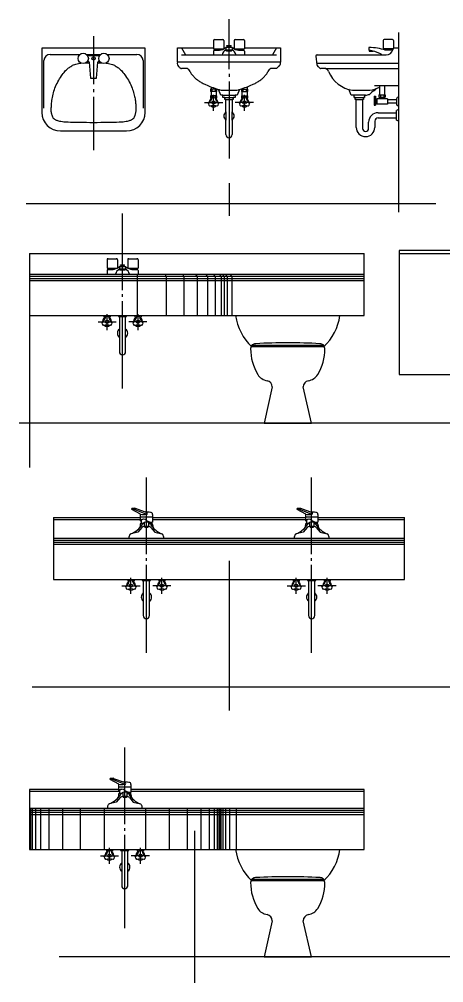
# Model space of a CAD drawing. Header units: inches. Extents: x -1249499 to 290957, y -589671 to 1013543.
# Drawn here: x -1136896 to -1134841, y 300360 to 305021 of the extents above; entities that cross this region are included whole.
import ezdxf

# ---------------------------------------------------------------- set-up
doc = ezdxf.new("R2010")
doc.units = ezdxf.units.IN
doc.header["$MEASUREMENT"] = 0
doc.layers.add('4', color=4, linetype='Continuous')
doc.layers.add('5', color=5, linetype='Continuous')

msp = doc.modelspace()

# ---------------------------------------------------------------- linework, layer by layer
at = {"layer": '4'}
for p, q in [((-1135950.2, 304922.9), (-1135910.2, 304922.9)), ((-1135850.2, 304922.9), (-1135810.2, 304922.9)), ((-1135088.5, 304922.9), (-1135128.5, 304922.9)), ((-1136286.1, 304880.4), (-1136786.1, 304880.4)), ((-1136786.1, 304880.4), (-1136786.1, 304570.4)), ((-1136286.1, 304570.4), (-1136286.1, 304880.4)), ((-1136130.2, 304882.8), (-1135955.2, 304882.8)), ((-1136130.2, 304812.8), (-1136130.2, 304882.8)), ((-1136110.2, 304882.8), (-1136090.2, 304847.8)), ((-1135955.2, 304917.9), (-1135955.2, 304877.8)), ((-1135955.2, 304877.8), (-1135905.2, 304877.8)), ((-1135945.2, 304877.8), (-1135945.2, 304871)), ((-1135915.2, 304877.8), (-1135915.2, 304873.5)), ((-1135905.2, 304917.9), (-1135905.2, 304877.8)), ((-1135905.2, 304882.8), (-1135896.7, 304882.8)), ((-1135895, 304883.7), (-1135895, 304873.7)), ((-1135866.9, 304884), (-1135893.5, 304884)), ((-1135890.2, 304890), (-1135890.2, 304893)), ((-1135890.2, 304893), (-1135870.2, 304893)), ((-1135890.2, 304890), (-1135870.2, 304890)), ((-1135885.2, 304884), (-1135885.2, 304890)), ((-1135875.2, 304884), (-1135875.2, 304890)), ((-1135870.2, 304890), (-1135870.2, 304893)), ((-1135865.3, 304883.7), (-1135865.3, 304873.7)), ((-1135863.6, 304882.8), (-1135855.2, 304882.8)), ((-1135855.2, 304917.9), (-1135855.2, 304877.8)), ((-1135855.2, 304877.8), (-1135805.2, 304877.8)), ((-1135845.2, 304877.8), (-1135845.2, 304873.5)), ((-1135815.2, 304877.8), (-1135815.2, 304871)), ((-1135805.2, 304917.9), (-1135805.2, 304877.8)), ((-1135805.2, 304882.8), (-1135630.2, 304882.8)), ((-1135650.2, 304882.8), (-1135670.2, 304847.8)), ((-1135630.2, 304882.8), (-1135630.2, 304812.8)), ((-1135203.2, 304882), (-1135203.2, 304873.7)), ((-1135133.5, 304917.9), (-1135133.5, 304877.8)), ((-1135085.6, 304877.8), (-1135133.5, 304877.8)), ((-1135123.5, 304877.8), (-1135123.5, 304871)), ((-1135093.5, 304877.8), (-1135093.5, 304871)), ((-1135084.2, 304882.8), (-1135086.9, 304873.2)), ((-1135084.2, 304882.8), (-1135059.2, 304882.8)), ((-1135083.5, 304917.9), (-1135083.5, 304882.8)), ((-1136746.1, 304850.4), (-1136602, 304850.4)), ((-1136570.2, 304850.4), (-1136502, 304850.4)), ((-1136565.4, 304845.2), (-1136506.8, 304845.2)), ((-1136470.2, 304850.4), (-1136326.1, 304850.4)), ((-1136110.2, 304847.8), (-1135650.2, 304847.8)), ((-1135955.2, 304866), (-1135955.2, 304847.8)), ((-1135950.2, 304871), (-1135926, 304871)), ((-1135867.3, 304871.7), (-1135893, 304871.7)), ((-1135892.5, 304866.7), (-1135892.5, 304871.7)), ((-1135867.9, 304866.7), (-1135892.5, 304866.7)), ((-1135867.9, 304866.7), (-1135867.9, 304871.7)), ((-1135834.3, 304871), (-1135810.2, 304871)), ((-1135805.2, 304866), (-1135805.2, 304847.8)), ((-1135459.2, 304842.8), (-1135454.4, 304801)), ((-1135454.2, 304847.8), (-1135119, 304847.8)), ((-1135201.5, 304871.7), (-1135201.5, 304866.7)), ((-1135201.5, 304866.7), (-1135181.9, 304866.7)), ((-1135093.5, 304871), (-1135123.5, 304871)), ((-1136776.1, 304590.4), (-1136776.1, 304820.4)), ((-1136663.7, 304779.6), (-1136660.2, 304782.6)), ((-1136660.2, 304782.6), (-1136656.7, 304785.3)), ((-1136656.7, 304785.3), (-1136653.1, 304787.9)), ((-1136653.1, 304787.9), (-1136649.4, 304790.4)), ((-1136649.4, 304790.4), (-1136645.6, 304792.9)), ((-1136645.6, 304792.9), (-1136641.5, 304795.4)), ((-1136641.5, 304795.4), (-1136637.1, 304797.8)), ((-1136637.1, 304797.8), (-1136632.4, 304800)), ((-1136632.4, 304800), (-1136627.3, 304802.1)), ((-1136627.3, 304802.1), (-1136621.6, 304804)), ((-1136621.6, 304804), (-1136615.4, 304805.7)), ((-1136615.4, 304805.7), (-1136608.6, 304807.1)), ((-1136608.6, 304807.1), (-1136601.1, 304808.2)), ((-1136601.1, 304808.2), (-1136596.9, 304808.6)), ((-1136572.6, 304810.1), (-1136565.7, 304810.3)), ((-1136565.7, 304810.3), (-1136557.1, 304810.4)), ((-1136565.4, 304817.2), (-1136562.3, 304817.2)), ((-1136557.3, 304812.6), (-1136550.1, 304736.2)), ((-1136522.1, 304736.2), (-1136514.9, 304812.6)), ((-1136515.1, 304810.4), (-1136506.5, 304810.3)), ((-1136509.9, 304817.2), (-1136506.8, 304817.2)), ((-1136506.5, 304810.3), (-1136499.5, 304810.1)), ((-1136475.2, 304808.6), (-1136471.1, 304808.2)), ((-1136471.1, 304808.2), (-1136463.6, 304807.1)), ((-1136463.6, 304807.1), (-1136456.7, 304805.7)), ((-1136456.7, 304805.7), (-1136450.5, 304804)), ((-1136450.5, 304804), (-1136444.9, 304802.1)), ((-1136444.9, 304802.1), (-1136439.7, 304800)), ((-1136439.7, 304800), (-1136435, 304797.8)), ((-1136435, 304797.8), (-1136430.6, 304795.4)), ((-1136430.6, 304795.4), (-1136426.6, 304792.9)), ((-1136426.6, 304792.9), (-1136422.7, 304790.4)), ((-1136422.7, 304790.4), (-1136419.1, 304787.9)), ((-1136419.1, 304787.9), (-1136415.5, 304785.3)), ((-1136415.5, 304785.3), (-1136412, 304782.6)), ((-1136412, 304782.6), (-1136408.5, 304779.6)), ((-1136296.1, 304820.4), (-1136296.1, 304590.4)), ((-1135630.2, 304812.8), (-1136130.2, 304812.8)), ((-1136095.2, 304782.8), (-1136110.2, 304782.8)), ((-1136085.2, 304782.8), (-1136095.2, 304782.8)), ((-1135665.2, 304782.8), (-1135675.2, 304782.8)), ((-1135650.2, 304782.8), (-1135665.2, 304782.8)), ((-1135640.2, 304792.8), (-1135650.2, 304782.8)), ((-1135635.2, 304797.8), (-1135640.2, 304792.8)), ((-1135455.2, 304808.1), (-1135059.2, 304808.1)), ((-1135424.8, 304782.8), (-1135435, 304782.8)), ((-1135414.8, 304782.8), (-1135424.8, 304782.8)), ((-1135412.8, 304782.6), (-1135059.2, 304782.6)), ((-1136700.4, 304732.6), (-1136696, 304739.6)), ((-1136696, 304739.6), (-1136691.5, 304746.3)), ((-1136691.5, 304746.3), (-1136687.1, 304752.6)), ((-1136687.1, 304752.6), (-1136682.7, 304758.5)), ((-1136682.7, 304758.5), (-1136678.6, 304763.8)), ((-1136678.6, 304763.8), (-1136674.6, 304768.5)), ((-1136674.6, 304768.5), (-1136670.9, 304772.6)), ((-1136670.9, 304772.6), (-1136667.2, 304776.3)), ((-1136667.2, 304776.3), (-1136663.7, 304779.6)), ((-1136550.1, 304736.2), (-1136522.1, 304736.2)), ((-1136408.5, 304779.6), (-1136404.9, 304776.3)), ((-1136404.9, 304776.3), (-1136401.3, 304772.6)), ((-1136401.3, 304772.6), (-1136397.5, 304768.5)), ((-1136397.5, 304768.5), (-1136393.6, 304763.8)), ((-1136393.6, 304763.8), (-1136389.4, 304758.5)), ((-1136389.4, 304758.5), (-1136385.1, 304752.6)), ((-1136385.1, 304752.6), (-1136380.6, 304746.3)), ((-1136380.6, 304746.3), (-1136376.2, 304739.6)), ((-1136376.2, 304739.6), (-1136371.8, 304732.6)), ((-1136725.3, 304680.4), (-1136722.6, 304687.9)), ((-1136722.6, 304687.9), (-1136719.6, 304695.4)), ((-1136719.6, 304695.4), (-1136716.3, 304702.9)), ((-1136716.3, 304702.9), (-1136712.7, 304710.4)), ((-1136712.7, 304710.4), (-1136708.8, 304717.9)), ((-1136708.8, 304717.9), (-1136704.7, 304725.3)), ((-1136704.7, 304725.3), (-1136700.4, 304732.6)), ((-1136371.8, 304732.6), (-1136367.4, 304725.3)), ((-1136367.4, 304725.3), (-1136363.3, 304717.9)), ((-1136363.3, 304717.9), (-1136359.4, 304710.4)), ((-1136359.4, 304710.4), (-1136355.8, 304702.9)), ((-1136355.8, 304702.9), (-1136352.5, 304695.5)), ((-1136352.5, 304695.5), (-1136349.5, 304688.1)), ((-1136349.5, 304688.1), (-1136346.8, 304680.9)), ((-1135967.3, 304693.6), (-1135967.3, 304682.5)), ((-1135793, 304693.6), (-1135793, 304682.5)), ((-1135175.7, 304699.9), (-1135059.2, 304699.9)), ((-1135151.4, 304699.9), (-1135151.4, 304654.3)), ((-1135127, 304699.9), (-1135127, 304654.3)), ((-1136736.3, 304635.5), (-1136735, 304643)), ((-1136735, 304643), (-1136733.6, 304650.4)), ((-1136733.6, 304650.4), (-1136731.9, 304657.9)), ((-1136731.9, 304657.9), (-1136730, 304665.4)), ((-1136730, 304665.4), (-1136727.8, 304672.9)), ((-1136727.8, 304672.9), (-1136725.3, 304680.4)), ((-1136346.8, 304680.9), (-1136344.4, 304673.8)), ((-1136344.4, 304673.8), (-1136342.2, 304666.8)), ((-1136342.2, 304666.8), (-1136340.3, 304660.2)), ((-1136340.3, 304660.2), (-1136338.6, 304653.8)), ((-1136338.6, 304653.8), (-1136337.1, 304647.7)), ((-1136337.1, 304647.7), (-1136335.9, 304641.8)), ((-1136335.9, 304641.8), (-1136334.9, 304636.3)), ((-1135940.2, 304682.5), (-1135970.2, 304682.5)), ((-1135970.2, 304682.5), (-1135970.2, 304671.1)), ((-1135940.2, 304671.1), (-1135970.2, 304671.1)), ((-1135940.2, 304650.6), (-1135970.2, 304650.6)), ((-1135970.2, 304650.6), (-1135970.2, 304639.3)), ((-1135967.3, 304671.1), (-1135967.3, 304650.6)), ((-1135963.2, 304682.5), (-1135963.2, 304671.1)), ((-1135963.2, 304650.6), (-1135963.2, 304639.3)), ((-1135947.1, 304682.5), (-1135947.1, 304671.1)), ((-1135947.1, 304650.6), (-1135947.1, 304639.3)), ((-1135943, 304685), (-1135943, 304682.5)), ((-1135943, 304671.1), (-1135943, 304650.6)), ((-1135940.2, 304682.5), (-1135940.2, 304671.1)), ((-1135940.2, 304650.6), (-1135940.2, 304639.3)), ((-1135920.2, 304652.8), (-1135931.7, 304681.6)), ((-1135910.2, 304652.8), (-1135920.2, 304652.8)), ((-1135910.2, 304652.8), (-1135850.2, 304652.8)), ((-1135910.2, 304642.8), (-1135910.2, 304652.8)), ((-1135900.2, 304642.8), (-1135910.2, 304642.8)), ((-1135900.2, 304632.8), (-1135900.2, 304642.8)), ((-1135900.2, 304642.8), (-1135860.2, 304642.8)), ((-1135850.2, 304642.8), (-1135860.2, 304642.8)), ((-1135860.2, 304642.8), (-1135860.2, 304632.8)), ((-1135840.2, 304652.8), (-1135850.2, 304652.8)), ((-1135850.2, 304652.8), (-1135850.2, 304642.8)), ((-1135828.6, 304681.6), (-1135840.2, 304652.8)), ((-1135820.2, 304682.5), (-1135820.2, 304671.1)), ((-1135820.2, 304682.5), (-1135790.2, 304682.5)), ((-1135820.2, 304671.1), (-1135790.2, 304671.1)), ((-1135820.2, 304650.6), (-1135790.2, 304650.6)), ((-1135820.2, 304650.6), (-1135820.2, 304639.3)), ((-1135817.3, 304685), (-1135817.3, 304682.5)), ((-1135817.3, 304671.1), (-1135817.3, 304650.6)), ((-1135813.2, 304682.5), (-1135813.2, 304671.1)), ((-1135813.2, 304650.6), (-1135813.2, 304639.3)), ((-1135797.1, 304682.5), (-1135797.1, 304671.1)), ((-1135797.1, 304650.6), (-1135797.1, 304639.3)), ((-1135793, 304671.1), (-1135793, 304650.6)), ((-1135790.2, 304682.5), (-1135790.2, 304671.1)), ((-1135790.2, 304650.6), (-1135790.2, 304639.3)), ((-1135289.2, 304652.8), (-1135300.7, 304681.7)), ((-1135219.2, 304652.8), (-1135289.2, 304652.8)), ((-1135281.9, 304677.8), (-1135199.2, 304677.8)), ((-1135274.2, 304642.8), (-1135274.2, 304652.8)), ((-1135269.2, 304642.8), (-1135274.2, 304642.8)), ((-1135269.2, 304642.8), (-1135229.2, 304642.8)), ((-1135269.2, 304632.8), (-1135269.2, 304642.8)), ((-1135229.2, 304642.8), (-1135229.2, 304632.8)), ((-1135224.2, 304642.8), (-1135229.2, 304642.8)), ((-1135224.2, 304652.8), (-1135224.2, 304642.8)), ((-1135177.6, 304676.3), (-1135189.2, 304667.8)), ((-1135177.2, 304648.7), (-1135171.4, 304648.7)), ((-1135177.2, 304648.7), (-1135177.2, 304604.7)), ((-1135171.4, 304648.7), (-1135171.4, 304604.7)), ((-1135154.2, 304654.3), (-1135124.2, 304654.3)), ((-1135154.2, 304654.3), (-1135154.2, 304644.3)), ((-1135154.2, 304644.3), (-1135124.2, 304644.3)), ((-1135151.4, 304644.3), (-1135151.4, 304635.3)), ((-1135147.3, 304654.3), (-1135147.3, 304644.3)), ((-1135131.1, 304654.3), (-1135131.1, 304644.3)), ((-1135127, 304644.3), (-1135127, 304635.3)), ((-1135124.2, 304654.3), (-1135124.2, 304644.3)), ((-1136740.5, 304592.4), (-1136740.2, 304597.1)), ((-1136740.2, 304597.1), (-1136739.9, 304602.4)), ((-1136739.9, 304602.4), (-1136739.4, 304608.3)), ((-1136739.4, 304608.3), (-1136738.9, 304614.6)), ((-1136738.9, 304614.6), (-1136738.2, 304621.3)), ((-1136738.2, 304621.3), (-1136737.3, 304628.3)), ((-1136737.3, 304628.3), (-1136736.3, 304635.5)), ((-1136334.9, 304636.3), (-1136334, 304630.9)), ((-1136334, 304630.9), (-1136333.3, 304625.6)), ((-1136333.3, 304625.6), (-1136332.7, 304620.5)), ((-1136332.7, 304620.5), (-1136332.3, 304615.4)), ((-1136332.3, 304615.4), (-1136331.9, 304610.4)), ((-1136331.9, 304610.4), (-1136331.6, 304605.5)), ((-1136331.6, 304605.5), (-1136331.4, 304600.5)), ((-1136331.4, 304600.5), (-1136331.3, 304595.7)), ((-1136331.3, 304595.7), (-1136331.3, 304591)), ((-1135962.8, 304639.3), (-1135970.2, 304639.3)), ((-1135967.3, 304639.3), (-1135967.3, 304628.7)), ((-1135940.2, 304639.3), (-1135947.6, 304639.3)), ((-1135943, 304639.3), (-1135943, 304628.7)), ((-1135895.2, 304632.8), (-1135900.2, 304632.8)), ((-1135895.2, 304572.8), (-1135895.2, 304632.8)), ((-1135895.2, 304632.8), (-1135865.2, 304632.8)), ((-1135860.2, 304632.8), (-1135865.2, 304632.8)), ((-1135865.2, 304632.8), (-1135865.2, 304572.8)), ((-1135820.2, 304639.3), (-1135812.8, 304639.3)), ((-1135817.3, 304639.3), (-1135817.3, 304628.7)), ((-1135797.6, 304639.3), (-1135790.2, 304639.3)), ((-1135793, 304639.3), (-1135793, 304628.7)), ((-1135264.2, 304632.8), (-1135269.2, 304632.8)), ((-1135264.2, 304497.8), (-1135264.2, 304632.8)), ((-1135264.2, 304632.8), (-1135234.2, 304632.8)), ((-1135234.2, 304632.8), (-1135234.2, 304492.8)), ((-1135229.2, 304632.8), (-1135234.2, 304632.8)), ((-1135177.2, 304625.3), (-1135178.2, 304625.3)), ((-1135178.2, 304625.3), (-1135178.2, 304620.3)), ((-1135177.2, 304620.3), (-1135178.2, 304620.3)), ((-1135177.2, 304604.7), (-1135171.4, 304604.7)), ((-1135165.3, 304627.8), (-1135171.4, 304627.8)), ((-1135165.3, 304617.8), (-1135171.4, 304617.8)), ((-1135113, 304635.3), (-1135165.3, 304635.3)), ((-1135165.3, 304635.3), (-1135165.3, 304610.3)), ((-1135113, 304610.3), (-1135165.3, 304610.3)), ((-1135113, 304635.3), (-1135113, 304610.3)), ((-1135069.2, 304630.3), (-1135113, 304630.3)), ((-1135069.2, 304615.3), (-1135113, 304615.3)), ((-1135069.2, 304636.5), (-1135069.2, 304609.1)), ((-1136740.9, 304581.4), (-1136740.8, 304584.6)), ((-1136740.8, 304578.5), (-1136740.9, 304581.4)), ((-1136740.8, 304584.6), (-1136740.7, 304588.3)), ((-1136740.7, 304575.9), (-1136740.8, 304578.5)), ((-1136740.7, 304588.3), (-1136740.5, 304592.4)), ((-1136740.5, 304573.5), (-1136740.7, 304575.9)), ((-1136740.2, 304571.3), (-1136740.5, 304573.5)), ((-1136739.9, 304569.1), (-1136740.2, 304571.3)), ((-1136739.5, 304567), (-1136739.9, 304569.1)), ((-1136739, 304565), (-1136739.5, 304567)), ((-1136738.5, 304563), (-1136739, 304565)), ((-1136737.9, 304561.1), (-1136738.5, 304563)), ((-1136737.3, 304559.2), (-1136737.9, 304561.1)), ((-1136736.7, 304557.3), (-1136737.3, 304559.2)), ((-1136736.1, 304555.4), (-1136736.7, 304557.3)), ((-1136735.4, 304553.6), (-1136736.1, 304555.4)), ((-1136734.8, 304551.7), (-1136735.4, 304553.6)), ((-1136734.1, 304549.9), (-1136734.8, 304551.7)), ((-1136733.4, 304548), (-1136734.1, 304549.9)), ((-1136732.5, 304546.3), (-1136733.4, 304548)), ((-1136338.8, 304548), (-1136339.6, 304546.3)), ((-1136338, 304549.9), (-1136338.8, 304548)), ((-1136337.4, 304551.7), (-1136338, 304549.9)), ((-1136336.7, 304553.6), (-1136337.4, 304551.7)), ((-1136336.1, 304555.4), (-1136336.7, 304553.6)), ((-1136335.5, 304557.3), (-1136336.1, 304555.4)), ((-1136334.8, 304559.3), (-1136335.5, 304557.3)), ((-1136334.2, 304561.3), (-1136334.8, 304559.3)), ((-1136333.7, 304563.5), (-1136334.2, 304561.3)), ((-1136333.2, 304565.8), (-1136333.7, 304563.5)), ((-1136332.7, 304568.5), (-1136333.2, 304565.8)), ((-1136332.3, 304571.4), (-1136332.7, 304568.5)), ((-1136331.9, 304574.6), (-1136332.3, 304571.4)), ((-1136331.6, 304578.2), (-1136331.9, 304574.6)), ((-1136331.4, 304582.2), (-1136331.6, 304578.2)), ((-1136331.3, 304586.5), (-1136331.4, 304582.2)), ((-1136331.3, 304591), (-1136331.3, 304586.5)), ((-1135158.3, 304568.7), (-1135069.2, 304568.7)), ((-1135059.2, 304584.3), (-1135069.2, 304579.3)), ((-1135069.2, 304532.8), (-1135069.2, 304579.3)), ((-1136731.6, 304544.5), (-1136732.5, 304546.3)), ((-1136730.6, 304542.9), (-1136731.6, 304544.5)), ((-1136729.4, 304541.3), (-1136730.6, 304542.9)), ((-1136728.1, 304539.8), (-1136729.4, 304541.3)), ((-1136726.6, 304538.3), (-1136728.1, 304539.8)), ((-1136724.8, 304536.9), (-1136726.6, 304538.3)), ((-1136722.8, 304535.5), (-1136724.8, 304536.9)), ((-1136720.6, 304534.2), (-1136722.8, 304535.5)), ((-1136718, 304533), (-1136720.6, 304534.2)), ((-1136715.2, 304531.7), (-1136718, 304533)), ((-1136711.9, 304530.4), (-1136715.2, 304531.7)), ((-1136708.3, 304529.2), (-1136711.9, 304530.4)), ((-1136704.1, 304528), (-1136708.3, 304529.2)), ((-1136699.2, 304526.8), (-1136704.1, 304528)), ((-1136693.5, 304525.7), (-1136699.2, 304526.8)), ((-1136686.8, 304524.6), (-1136693.5, 304525.7)), ((-1136679, 304523.6), (-1136686.8, 304524.6)), ((-1136669.9, 304522.8), (-1136679, 304523.6)), ((-1136659.4, 304522.1), (-1136669.9, 304522.8)), ((-1136647.4, 304521.6), (-1136659.4, 304522.1)), ((-1136634, 304521.1), (-1136647.4, 304521.6)), ((-1136619.5, 304520.8), (-1136634, 304521.1)), ((-1136604, 304520.7), (-1136619.5, 304520.8)), ((-1136587.7, 304520.5), (-1136604, 304520.7)), ((-1136570.8, 304520.5), (-1136587.7, 304520.5)), ((-1136553.5, 304520.4), (-1136570.8, 304520.5)), ((-1136536.1, 304520.4), (-1136553.5, 304520.4)), ((-1136518.6, 304520.4), (-1136536.1, 304520.4)), ((-1136501.3, 304520.5), (-1136518.6, 304520.4)), ((-1136484.5, 304520.5), (-1136501.3, 304520.5)), ((-1136468.2, 304520.7), (-1136484.5, 304520.5)), ((-1136452.6, 304520.8), (-1136468.2, 304520.7)), ((-1136438.1, 304521.1), (-1136452.6, 304520.8)), ((-1136424.7, 304521.6), (-1136438.1, 304521.1)), ((-1136412.7, 304522.1), (-1136424.7, 304521.6)), ((-1136402.2, 304522.8), (-1136412.7, 304522.1)), ((-1136393.2, 304523.6), (-1136402.2, 304522.8)), ((-1136385.4, 304524.6), (-1136393.2, 304523.6)), ((-1136378.7, 304525.7), (-1136385.4, 304524.6)), ((-1136373, 304526.8), (-1136378.7, 304525.7)), ((-1136368.1, 304528), (-1136373, 304526.8)), ((-1136363.9, 304529.2), (-1136368.1, 304528)), ((-1136360.2, 304530.4), (-1136363.9, 304529.2)), ((-1136357, 304531.7), (-1136360.2, 304530.4)), ((-1136354.1, 304533), (-1136357, 304531.7)), ((-1136351.6, 304534.2), (-1136354.1, 304533)), ((-1136349.3, 304535.5), (-1136351.6, 304534.2)), ((-1136347.3, 304536.9), (-1136349.3, 304535.5)), ((-1136345.6, 304538.3), (-1136347.3, 304536.9)), ((-1136344.1, 304539.8), (-1136345.6, 304538.3)), ((-1136342.7, 304541.3), (-1136344.1, 304539.8)), ((-1136341.6, 304542.9), (-1136342.7, 304541.3)), ((-1136340.5, 304544.5), (-1136341.6, 304542.9)), ((-1136339.6, 304546.3), (-1136340.5, 304544.5)), ((-1135895.2, 304462.8), (-1135895.2, 304532.8)), ((-1135865.2, 304532.8), (-1135865.2, 304462.8)), ((-1135264.2, 304497.8), (-1135264.2, 304502.8)), ((-1135204.2, 304492.8), (-1135204.2, 304522.8)), ((-1135174.2, 304527.8), (-1135174.2, 304497.8)), ((-1135158.6, 304543.4), (-1135069.2, 304543.4)), ((-1135059.2, 304527.8), (-1135069.2, 304532.8)), ((-1136696.1, 304480.4), (-1136376.1, 304480.4)), ((-1135056, 303902.8), (-1135056, 303302.8)), ((-1133436, 303902.8), (-1135056, 303902.8)), ((-1136845.7, 303887.4), (-1136845.7, 303587.4)), ((-1136845.7, 303887.4), (-1135225.7, 303887.4)), ((-1136470.7, 303857.6), (-1136470.7, 303817.4)), ((-1136465.7, 303862.6), (-1136425.7, 303862.6)), ((-1136420.7, 303857.6), (-1136420.7, 303817.4)), ((-1136370.7, 303857.6), (-1136370.7, 303817.4)), ((-1136365.7, 303862.6), (-1136325.7, 303862.6)), ((-1136320.7, 303857.6), (-1136320.7, 303817.4)), ((-1135225.7, 303587.4), (-1135225.7, 303887.4)), ((-1135057, 303887.8), (-1133436, 303887.8)), ((-1136470.7, 303817.4), (-1136420.7, 303817.4)), ((-1136470.7, 303805.6), (-1136470.7, 303787.4)), ((-1136465.7, 303810.6), (-1136441.6, 303810.6)), ((-1136460.7, 303817.4), (-1136460.7, 303810.6)), ((-1136430.7, 303817.4), (-1136430.7, 303813.2)), ((-1136410.6, 303823.4), (-1136410.6, 303813.3)), ((-1136382.4, 303823.6), (-1136409, 303823.6)), ((-1136382.9, 303811.3), (-1136408.6, 303811.3)), ((-1136408, 303806.3), (-1136408, 303811.3)), ((-1136383.5, 303806.3), (-1136408, 303806.3)), ((-1136405.7, 303829.6), (-1136405.7, 303832.6)), ((-1136405.7, 303832.6), (-1136385.7, 303832.6)), ((-1136405.7, 303829.6), (-1136385.7, 303829.6)), ((-1136400.7, 303823.6), (-1136400.7, 303829.6)), ((-1136390.7, 303823.6), (-1136390.7, 303829.6)), ((-1136385.7, 303829.6), (-1136385.7, 303832.6)), ((-1136383.5, 303806.3), (-1136383.5, 303811.3)), ((-1136380.9, 303823.4), (-1136380.9, 303813.3)), ((-1136370.7, 303817.4), (-1136320.7, 303817.4)), ((-1136360.7, 303817.4), (-1136360.7, 303813.2)), ((-1136349.9, 303810.6), (-1136325.7, 303810.6)), ((-1136330.7, 303817.4), (-1136330.7, 303810.6)), ((-1136320.7, 303805.6), (-1136320.7, 303787.4)), ((-1136845.7, 303787.4), (-1135225.7, 303787.4)), ((-1136845.7, 303777.4), (-1135225.7, 303777.4)), ((-1136845.7, 303767.4), (-1135225.7, 303767.4)), ((-1136845.7, 303757.4), (-1135225.7, 303757.4)), ((-1136324.2, 303787.4), (-1136324.2, 303587.4)), ((-1136845.7, 303587.4), (-1135225.7, 303587.4)), ((-1136485.7, 303587.4), (-1136485.7, 303578.9)), ((-1136478.3, 303578.9), (-1136485.7, 303578.9)), ((-1136482.9, 303578.9), (-1136482.9, 303568.3)), ((-1136478.8, 303587.4), (-1136478.8, 303578.9)), ((-1136455.7, 303578.9), (-1136463.1, 303578.9)), ((-1136462.7, 303587.4), (-1136462.7, 303578.9)), ((-1136458.6, 303578.9), (-1136458.6, 303568.3)), ((-1136455.7, 303587.4), (-1136455.7, 303578.9)), ((-1136415.7, 303587.4), (-1136415.7, 303582.4)), ((-1136415.7, 303582.4), (-1136410.7, 303582.4)), ((-1136410.7, 303582.4), (-1136410.7, 303522.4)), ((-1136410.7, 303582.4), (-1136380.7, 303582.4)), ((-1136380.7, 303522.4), (-1136380.7, 303582.4)), ((-1136380.7, 303582.4), (-1136375.7, 303582.4)), ((-1136375.7, 303582.4), (-1136375.7, 303587.4)), ((-1136335.7, 303587.4), (-1136335.7, 303578.9)), ((-1136335.7, 303578.9), (-1136328.3, 303578.9)), ((-1136332.9, 303578.9), (-1136332.9, 303568.3)), ((-1136328.8, 303587.4), (-1136328.8, 303578.9)), ((-1136313.1, 303578.9), (-1136305.7, 303578.9)), ((-1136312.7, 303587.4), (-1136312.7, 303578.9)), ((-1136308.6, 303578.9), (-1136308.6, 303568.3)), ((-1136305.7, 303587.4), (-1136305.7, 303578.9)), ((-1136410.7, 303482.4), (-1136410.7, 303412.4)), ((-1136380.7, 303412.4), (-1136380.7, 303482.4)), ((-1135056, 303302.8), (-1134443.6, 303302.8)), ((-1135670.7, 303242.4), (-1135710.7, 303067.4)), ((-1135480.7, 303067.4), (-1135520.7, 303242.4)), ((-1135710.7, 303067.4), (-1135480.7, 303067.4)), ((-1136309, 302626.1), (-1136350.4, 302649.8)), ((-1136348.7, 302655.3), (-1136335.5, 302655.3)), ((-1136335.5, 302649.3), (-1136348.7, 302649.3)), ((-1136335.5, 302649.3), (-1136280.1, 302626.1)), ((-1136334.3, 302655), (-1136278.1, 302635.1)), ((-1135509, 302626.1), (-1135550.4, 302649.8)), ((-1135548.7, 302655.3), (-1135535.5, 302655.3)), ((-1135535.5, 302649.3), (-1135548.7, 302649.3)), ((-1135535.5, 302649.3), (-1135480.1, 302626.1)), ((-1135534.3, 302655), (-1135478.1, 302635.1)), ((-1136730.1, 302610.9), (-1136730.1, 302310.9)), ((-1136730.1, 302610.9), (-1136310.1, 302610.9)), ((-1136730.1, 302600.9), (-1136310.1, 302600.9)), ((-1136310.1, 302626.5), (-1136310.1, 302596.9)), ((-1136310.1, 302613.4), (-1136250.1, 302613.4)), ((-1136305.6, 302594), (-1136305.6, 302582.6)), ((-1136250.1, 302625.6), (-1136250.1, 302588.3)), ((-1136250.1, 302610.9), (-1135510.1, 302610.9)), ((-1136250.1, 302600.9), (-1135510.1, 302600.9)), ((-1135510.1, 302626.5), (-1135510.1, 302596.9)), ((-1135510.1, 302613.4), (-1135450.1, 302613.4)), ((-1135505.6, 302594), (-1135505.6, 302582.6)), ((-1135450.1, 302625.6), (-1135450.1, 302588.3)), ((-1135450.1, 302610.9), (-1135030.1, 302610.9)), ((-1135450.1, 302600.9), (-1135030.1, 302600.9)), ((-1135030.1, 302310.9), (-1135030.1, 302610.9)), ((-1136302.2, 302562.5), (-1136321.4, 302540)), ((-1136310.1, 302577.6), (-1136312.5, 302561.2)), ((-1136305.1, 302582.6), (-1136295.3, 302582.6)), ((-1136290.1, 302587.1), (-1136290.1, 302567.5)), ((-1136270.1, 302567.5), (-1136290.1, 302567.5)), ((-1136287.6, 302567.5), (-1136287.6, 302562.5)), ((-1136272.6, 302562.5), (-1136287.6, 302562.5)), ((-1136272.6, 302567.5), (-1136272.6, 302562.5)), ((-1136270.1, 302587.1), (-1136270.1, 302567.5)), ((-1136264.9, 302582.6), (-1136255.1, 302582.6)), ((-1136258, 302562.5), (-1136238.8, 302540)), ((-1136253.2, 302588), (-1136253.2, 302582.6)), ((-1136250.1, 302577.6), (-1136247.7, 302561.2)), ((-1135502.2, 302562.5), (-1135521.4, 302540)), ((-1135510.1, 302577.6), (-1135512.5, 302561.2)), ((-1135505.1, 302582.6), (-1135495.3, 302582.6)), ((-1135490.1, 302587.1), (-1135490.1, 302567.5)), ((-1135470.1, 302567.5), (-1135490.1, 302567.5)), ((-1135487.6, 302567.5), (-1135487.6, 302562.5)), ((-1135472.6, 302562.5), (-1135487.6, 302562.5)), ((-1135472.6, 302567.5), (-1135472.6, 302562.5)), ((-1135470.1, 302587.1), (-1135470.1, 302567.5)), ((-1135464.9, 302582.6), (-1135455.1, 302582.6)), ((-1135458, 302562.5), (-1135438.8, 302540)), ((-1135453.2, 302588), (-1135453.2, 302582.6)), ((-1135450.1, 302577.6), (-1135447.7, 302561.2)), ((-1136730.1, 302510.9), (-1135030.1, 302510.9)), ((-1136730.1, 302500.9), (-1135030.1, 302500.9)), ((-1136321.4, 302540), (-1136355.5, 302531.1)), ((-1136238.8, 302540), (-1136204.7, 302531.1)), ((-1135521.4, 302540), (-1135555.5, 302531.1)), ((-1135438.8, 302540), (-1135404.7, 302531.1)), ((-1136730.1, 302490.9), (-1135030.1, 302490.9)), ((-1136730.1, 302480.9), (-1135030.1, 302480.9)), ((-1136730.1, 302310.9), (-1135030.1, 302310.9)), ((-1136370.1, 302310.9), (-1136370.1, 302302.4)), ((-1136362.7, 302302.4), (-1136370.1, 302302.4)), ((-1136367.3, 302302.4), (-1136367.3, 302291.8)), ((-1136363.2, 302310.9), (-1136363.2, 302302.4)), ((-1136340.1, 302302.4), (-1136347.5, 302302.4)), ((-1136347, 302310.9), (-1136347, 302302.4)), ((-1136342.9, 302302.4), (-1136342.9, 302291.8)), ((-1136340.1, 302310.9), (-1136340.1, 302302.4)), ((-1136300.1, 302310.9), (-1136300.1, 302305.9)), ((-1136300.1, 302305.9), (-1136295.1, 302305.9)), ((-1136295.1, 302305.9), (-1136295.1, 302245.9)), ((-1136295.1, 302305.9), (-1136265.1, 302305.9)), ((-1136265.1, 302245.9), (-1136265.1, 302305.9)), ((-1136265.1, 302305.9), (-1136260.1, 302305.9)), ((-1136260.1, 302305.9), (-1136260.1, 302310.9)), ((-1136220.1, 302310.9), (-1136220.1, 302302.4)), ((-1136220.1, 302302.4), (-1136212.7, 302302.4)), ((-1136217.3, 302302.4), (-1136217.3, 302291.8)), ((-1136213.2, 302310.9), (-1136213.2, 302302.4)), ((-1136197.5, 302302.4), (-1136190.1, 302302.4)), ((-1136197, 302310.9), (-1136197, 302302.4)), ((-1136192.9, 302302.4), (-1136192.9, 302291.8)), ((-1136190.1, 302310.9), (-1136190.1, 302302.4)), ((-1135570.1, 302310.9), (-1135570.1, 302302.4)), ((-1135562.7, 302302.4), (-1135570.1, 302302.4)), ((-1135567.3, 302302.4), (-1135567.3, 302291.8)), ((-1135563.2, 302310.9), (-1135563.2, 302302.4)), ((-1135540.1, 302302.4), (-1135547.5, 302302.4)), ((-1135547, 302310.9), (-1135547, 302302.4)), ((-1135542.9, 302302.4), (-1135542.9, 302291.8)), ((-1135540.1, 302310.9), (-1135540.1, 302302.4)), ((-1135500.1, 302310.9), (-1135500.1, 302305.9)), ((-1135500.1, 302305.9), (-1135495.1, 302305.9)), ((-1135495.1, 302305.9), (-1135495.1, 302245.9)), ((-1135495.1, 302305.9), (-1135465.1, 302305.9)), ((-1135465.1, 302245.9), (-1135465.1, 302305.9)), ((-1135465.1, 302305.9), (-1135460.1, 302305.9)), ((-1135460.1, 302305.9), (-1135460.1, 302310.9)), ((-1135420.1, 302310.9), (-1135420.1, 302302.4)), ((-1135420.1, 302302.4), (-1135412.7, 302302.4)), ((-1135417.3, 302302.4), (-1135417.3, 302291.8)), ((-1135413.2, 302310.9), (-1135413.2, 302302.4)), ((-1135397.5, 302302.4), (-1135390.1, 302302.4)), ((-1135397, 302310.9), (-1135397, 302302.4)), ((-1135392.9, 302302.4), (-1135392.9, 302291.8)), ((-1135390.1, 302310.9), (-1135390.1, 302302.4)), ((-1136295.1, 302205.9), (-1136295.1, 302135.9)), ((-1136265.1, 302135.9), (-1136265.1, 302205.9)), ((-1135495.1, 302205.9), (-1135495.1, 302135.9)), ((-1135465.1, 302135.9), (-1135465.1, 302205.9)), ((-1136413.6, 301320), (-1136455.1, 301343.7)), ((-1136453.3, 301349.2), (-1136440.2, 301349.2)), ((-1136440.2, 301343.2), (-1136453.3, 301343.2)), ((-1136440.2, 301343.2), (-1136384.7, 301320)), ((-1136438.9, 301348.9), (-1136382.8, 301329)), ((-1136845.7, 301294.8), (-1136845.7, 301004.8)), ((-1136414.7, 301294.8), (-1136845.7, 301294.8)), ((-1136414.7, 301320.4), (-1136414.7, 301290.8)), ((-1136414.7, 301307.3), (-1136354.7, 301307.3)), ((-1136410.3, 301288), (-1136410.3, 301276.5)), ((-1136354.7, 301319.5), (-1136354.7, 301282.2)), ((-1135225.7, 301294.8), (-1136354.7, 301294.8)), ((-1135225.7, 301004.8), (-1135225.7, 301294.8)), ((-1136410.3, 301284.8), (-1136845.7, 301284.8)), ((-1136406.9, 301256.5), (-1136426, 301233.9)), ((-1136414.7, 301271.5), (-1136417.1, 301255.1)), ((-1136409.7, 301276.5), (-1136399.9, 301276.5)), ((-1136394.7, 301281), (-1136394.7, 301261.5)), ((-1136374.7, 301261.5), (-1136394.7, 301261.5)), ((-1136392.2, 301261.5), (-1136392.2, 301256.5)), ((-1136377.2, 301256.5), (-1136392.2, 301256.5)), ((-1136377.2, 301261.5), (-1136377.2, 301256.5)), ((-1136374.7, 301281), (-1136374.7, 301261.5)), ((-1136369.6, 301276.5), (-1136359.7, 301276.5)), ((-1136362.6, 301256.5), (-1136343.5, 301233.9)), ((-1136357.8, 301281.9), (-1136357.8, 301276.5)), ((-1135225.7, 301284.8), (-1136354.7, 301284.8)), ((-1136354.7, 301271.5), (-1136352.4, 301255.1)), ((-1136845.7, 301204.8), (-1135225.7, 301204.8)), ((-1136845.7, 301194.8), (-1135225.7, 301194.8)), ((-1136426, 301233.9), (-1136460.2, 301225)), ((-1136343.5, 301233.9), (-1136309.3, 301225)), ((-1136845.7, 301184.8), (-1135225.7, 301184.8)), ((-1136845.7, 301174.8), (-1135225.7, 301174.8)), ((-1136845.7, 301004.8), (-1135225.7, 301004.8)), ((-1136474, 301004.8), (-1136474, 300996.3)), ((-1136466.6, 300996.3), (-1136474, 300996.3)), ((-1136471.2, 300996.3), (-1136471.2, 300985.7)), ((-1136467.1, 301004.8), (-1136467.1, 300996.3)), ((-1136444, 300996.3), (-1136451.4, 300996.3)), ((-1136451, 301004.8), (-1136451, 300996.3)), ((-1136446.9, 300996.3), (-1136446.9, 300985.7)), ((-1136444, 301004.8), (-1136444, 300996.3)), ((-1136404.7, 301004.8), (-1136404.7, 300999.8)), ((-1136404.7, 300999.8), (-1136399.7, 300999.8)), ((-1136399.7, 300999.8), (-1136399.7, 300939.8)), ((-1136399.7, 300999.8), (-1136369.7, 300999.8)), ((-1136369.7, 300999.8), (-1136364.7, 300999.8)), ((-1136369.7, 300939.8), (-1136369.7, 300999.8)), ((-1136364.7, 300999.8), (-1136364.7, 301004.8)), ((-1136324, 301004.8), (-1136324, 300996.3)), ((-1136324, 300996.3), (-1136316.6, 300996.3)), ((-1136321.2, 300996.3), (-1136321.2, 300985.7)), ((-1136317.1, 301004.8), (-1136317.1, 300996.3)), ((-1136301.4, 300996.3), (-1136294, 300996.3)), ((-1136301, 301004.8), (-1136301, 300996.3)), ((-1136296.9, 300996.3), (-1136296.9, 300985.7)), ((-1136294, 301004.8), (-1136294, 300996.3)), ((-1136399.7, 300899.8), (-1136399.7, 300829.8)), ((-1136369.7, 300829.8), (-1136369.7, 300899.8)), ((-1135670.7, 300659.8), (-1135710.7, 300484.8)), ((-1135480.7, 300484.8), (-1135520.7, 300659.8)), ((-1135710.7, 300484.8), (-1135480.7, 300484.8))]:
    msp.add_line(p, q, dxfattribs=at)
for points in [[(-1135931.7, 304681.6, 0.003804), (-1135925.4, 304679.9, 0.066661), (-1135910.2, 304677.8), (-1135880.2, 304677.8), (-1135850.2, 304677.8, 0.066661), (-1135834.9, 304679.9, 0.003804), (-1135828.6, 304681.6, 0.013547)], [(-1135895.2, 304572.8), (-1135895.2, 304532.8, 1)], [(-1136410.7, 303522.4), (-1136410.7, 303482.4, 1)], [(-1135769.8, 303436.6, -0.10526), (-1135765.7, 303437.4), (-1135595.7, 303437.4)], [(-1135595.7, 303437.4), (-1135425.7, 303437.4, -0.10526), (-1135421.7, 303436.6, -0.137359)], [(-1136295.1, 302245.9), (-1136295.1, 302205.9, 1)], [(-1135495.1, 302245.9), (-1135495.1, 302205.9, 1)], [(-1136399.7, 300939.8), (-1136399.7, 300899.8, 1)], [(-1135769.8, 300854, -0.10526), (-1135765.7, 300854.8), (-1135595.7, 300854.8)], [(-1135595.7, 300854.8), (-1135425.7, 300854.8, -0.10526), (-1135421.7, 300854, -0.137359)]]:
    msp.add_lwpolyline(points, format="xyb", dxfattribs=at)
for points in [[(-1135865.2, 304532.8), (-1135865.2, 304572.8)], [(-1136380.7, 303482.4), (-1136380.7, 303522.4)], [(-1136265.1, 302205.9), (-1136265.1, 302245.9)], [(-1135465.1, 302205.9), (-1135465.1, 302245.9)], [(-1136369.7, 300899.8), (-1136369.7, 300939.8)]]:
    msp.add_lwpolyline(points, dxfattribs=at)
for points in [[(-1135595.7, 303442.4), (-1135770.7, 303442.4, -0.668179), (-1135770.9, 303442.9, -0.034824), (-1135765.7, 303447.4, -0.147916), (-1135751, 303452.9, -0.01469), (-1135595.7, 303457.4, -0.01469), (-1135440.5, 303452.9, -0.147916), (-1135425.7, 303447.4, -0.034824), (-1135420.5, 303442.9, -0.668179), (-1135420.7, 303442.4)], [(-1135595.7, 300859.8), (-1135770.7, 300859.8, -0.668179), (-1135770.9, 300860.3, -0.034824), (-1135765.7, 300864.8, -0.147916), (-1135751, 300870.3, -0.01469), (-1135595.7, 300874.8, -0.01469), (-1135440.5, 300870.3, -0.147916), (-1135425.7, 300864.8, -0.034824), (-1135420.5, 300860.3, -0.668179), (-1135420.7, 300859.8)]]:
    msp.add_lwpolyline(points, format="xyb", close=True, dxfattribs=at)
for centre, radius in [((-1136586.1, 304831.2), 25), ((-1136536.1, 304831.2), 8), ((-1136486.1, 304831.2), 25), ((-1135955.2, 304617.8), 8.01), ((-1135805.2, 304617.8), 8.01), ((-1136470.7, 303557.4), 8.01), ((-1136320.7, 303557.4), 8.01), ((-1136355.1, 302280.9), 8.01), ((-1136205.1, 302280.9), 8.01), ((-1135555.1, 302280.9), 8.01), ((-1135405.1, 302280.9), 8.01), ((-1136459, 300974.8), 8.01), ((-1136309, 300974.8), 8.01)]:
    msp.add_circle(centre, radius, dxfattribs=at)
for centre, radius, start, end in [((-1135950.2, 304917.9), 5, 90, 180), ((-1135910.2, 304917.9), 5, 0, 90), ((-1135850.2, 304917.9), 5, 90, 180), ((-1135810.2, 304917.9), 5, 0, 90), ((-1135128.5, 304917.9), 5, 90, 180), ((-1135088.5, 304917.9), 5, 0, 90), ((-1135936.4, 304938.8), 68.7, 278.6668, 305.6386), ((-1135893.5, 304879), 5, 90, 125.6386), ((-1135866.9, 304879), 5, 54.3614, 90), ((-1135823.9, 304938.8), 68.7, 234.3614, 261.3332), ((-1135201.2, 304882), 2, 89.3313, 180), ((-1135204.1, 304627.8), 256.2, 71.6497, 89.3313), ((-1136746.1, 304820.4), 30, 90, 180), ((-1136326.1, 304820.4), 30, 0, 90), ((-1135950.2, 304866), 5, 90, 180), ((-1135880.8, 304841.3), 33.8, 113.6781, 168.9231), ((-1135893, 304873.7), 2, 180, 270), ((-1135867.3, 304873.7), 2, 270, 0), ((-1135879.5, 304841.3), 33.8, 11.0769, 66.3219), ((-1135810.2, 304866), 5, 0, 90), ((-1135454.2, 304842.8), 5, 90, 180), ((-1135201.2, 304873.7), 2, 180, 261.7842), ((-1135251.5, 304635.7), 241.2, 65.0118, 78.0245), ((-1135155.8, 304834.3), 21, 39.9403, 72.7069), ((-1135120.3, 304882.4), 34.6, 272.2188, 344.5126), ((-1135129, 304618), 256.2, 80.7295, 82.0382), ((-1136562.3, 304812.2), 5, 5.3909, 90), ((-1136509.9, 304812.2), 5, 90, 174.6091), ((-1136100.4, 304808.3), 30.1, 171.4164, 194.0362), ((-1136111.4, 304805.6), 18.8, 194.0362, 222.8081), ((-1136084.4, 304830.5), 55.5, 222.8081, 236.3099), ((-1136110.2, 304791.9), 9.13, 236.3099, 270), ((-1136085.2, 304774.5), 8.3, 63.4349, 90), ((-1136095.9, 304753), 32.3, 50.0596, 63.4349), ((-1135664.4, 304753), 32.3, 116.5651, 129.9404), ((-1135675.2, 304774.5), 8.3, 90, 116.5651), ((-1135645.3, 304808), 14.4, 315, 341.5651), ((-1135659.8, 304812.8), 29.6, 341.5651, 0), ((-1135436.2, 304805.6), 18.8, 194.0362, 222.8081), ((-1135409.3, 304830.5), 55.5, 222.8081, 236.3099), ((-1135435, 304791.9), 9.13, 236.3099, 270), ((-1135414.8, 304774.5), 8.3, 63.4349, 90), ((-1135425.5, 304753), 32.3, 50.0596, 63.4349), ((-1136089.1, 304761.1), 21.8, 16.8736, 50.0596), ((-1136030.5, 304778.9), 39.5, 196.8736, 221.3403), ((-1135853.6, 304934.5), 275.1, 221.3403, 225), ((-1135975.5, 304812.6), 102.7, 225, 230.9913), ((-1135784.8, 304812.6), 102.7, 309.0087, 315), ((-1135906.7, 304934.5), 275.1, 315, 318.6597), ((-1135729.8, 304778.9), 39.5, 318.6597, 343.1264), ((-1135671.2, 304761.1), 21.8, 129.9404, 163.1264), ((-1135418.7, 304761.1), 21.8, 16.8736, 50.0596), ((-1135262, 304823.4), 147, 202.3923, 262.23), ((-1135924.9, 304875.1), 183.2, 230.9913, 236.3099), ((-1135898.3, 304915), 231.1, 236.3099, 241.0449), ((-1135905.2, 304902.6), 216.9, 241.0449, 246.0375), ((-1135765.5, 305216.8), 560.7, 246.0375, 249.142), ((-1135812.9, 305092.4), 427.6, 249.142, 253.873), ((-1135947.4, 305092.4), 427.6, 286.127, 290.858), ((-1135994.8, 305216.8), 560.7, 290.858, 293.9625), ((-1135855.2, 304902.6), 216.9, 293.9625, 298.9551), ((-1135862, 304915), 231.1, 298.9551, 303.6901), ((-1135835.5, 304875.1), 183.2, 303.6901, 309.0087), ((-1135219.1, 304823.4), 147, 277.77, 297.4265), ((-1136036, 304664.5), 77.4, 316.1647, 343.8353), ((-1135955.2, 304617.8), 25.9, 75.573, 104.427), ((-1135874.4, 304664.5), 77.4, 196.1647, 223.8353), ((-1135886, 304664.5), 77.4, 316.1647, 343.8353), ((-1135805.2, 304617.8), 25.9, 75.573, 104.427), ((-1135724.4, 304664.5), 77.4, 196.1647, 223.8353), ((-1135325.9, 305157.4), 515.7, 281.9403, 284.0362), ((-1135201.9, 304661.5), 4.63, 284.0362, 306.2879), ((-1135212.5, 304676), 22.6, 306.2879, 321.01), ((-1135158.3, 304632.1), 47.3, 130.8562, 141.01), ((-1135203.2, 304718), 49, 301.522, 314.0427), ((-1135218.5, 304733.8), 70.9, 314.0427, 318.2027), ((-1135061.2, 304636.5), 8, 90, 180), ((-1135955.2, 304617.8), 25.9, 195.573, 224.427), ((-1135955.2, 304617.8), 21.7, 124.0935, 188.1823), ((-1135955.2, 304524.5), 77.4, 76.1647, 103.8353), ((-1135955.2, 304617.8), 21.7, 231.8177, 308.1823), ((-1135955.2, 304617.8), 21.7, 351.8177, 55.9065), ((-1135955.2, 304617.8), 25.9, 315.573, 344.427), ((-1135805.2, 304617.8), 25.9, 195.573, 224.427), ((-1135805.2, 304617.8), 21.7, 124.0935, 188.1823), ((-1135805.2, 304524.5), 77.4, 76.1647, 103.8353), ((-1135805.2, 304617.8), 21.7, 231.8177, 308.1823), ((-1135805.2, 304617.8), 21.7, 351.8177, 55.9065), ((-1135805.2, 304617.8), 25.9, 315.573, 344.427), ((-1135061.2, 304609.1), 8, 180, 270), ((-1136696.1, 304570.4), 90, 180, 270), ((-1136376.1, 304570.4), 90, 270, 0), ((-1135880.2, 304552.8), 25, 126.8699, 233.1301), ((-1135880.2, 304552.8), 25, 306.8699, 53.1301), ((-1135158.3, 304522.8), 45.9, 90, 180), ((-1135158.6, 304527.8), 15.6, 90, 180), ((-1135880.2, 304462.8), 15, 180, 0), ((-1135219.2, 304497.8), 45, 180, 0), ((-1135219.2, 304492.8), 15, 180, 0), ((-1136465.7, 303857.6), 5, 90, 180), ((-1136425.7, 303857.6), 5, 0, 90), ((-1136365.7, 303857.6), 5, 90, 180), ((-1136325.7, 303857.6), 5, 0, 90), ((-1136465.7, 303805.6), 5, 90, 180), ((-1136452, 303878.5), 68.7, 278.6668, 305.6386), ((-1136396.4, 303781), 33.8, 113.6781, 168.9231), ((-1136409, 303818.6), 5, 90, 125.6386), ((-1136408.6, 303813.3), 2, 180, 270), ((-1136382.9, 303813.3), 2, 270, 0), ((-1136382.4, 303818.6), 5, 54.3614, 90), ((-1136395.1, 303781), 33.8, 11.0769, 66.3219), ((-1136339.5, 303878.5), 68.7, 234.3614, 261.3332), ((-1136325.7, 303805.6), 5, 0, 90), ((-1136551.5, 303604.1), 77.4, 316.1647, 343.8353), ((-1136470.7, 303557.4), 21.7, 124.0935, 188.1823), ((-1136470.7, 303557.4), 25.9, 75.573, 104.427), ((-1136389.9, 303604.1), 77.4, 196.1647, 223.8353), ((-1136470.7, 303557.4), 21.7, 351.8177, 55.9065), ((-1136401.5, 303604.1), 77.4, 316.1647, 343.8353), ((-1136320.7, 303557.4), 21.7, 124.0935, 188.1823), ((-1136320.7, 303557.4), 25.9, 75.573, 104.427), ((-1136239.9, 303604.1), 77.4, 196.1647, 223.8353), ((-1136320.7, 303557.4), 21.7, 351.8177, 55.9065), ((-1135596.8, 303622.4), 253.9, 187.9232, 227.0569), ((-1135594.7, 303622.4), 253.9, 312.9431, 352.0768), ((-1136470.7, 303557.4), 25.9, 195.573, 224.427), ((-1136470.7, 303464.1), 77.4, 76.1647, 103.8353), ((-1136470.7, 303557.4), 21.7, 231.8177, 308.1823), ((-1136470.7, 303557.4), 25.9, 315.573, 344.427), ((-1136320.7, 303557.4), 25.9, 195.573, 224.427), ((-1136320.7, 303464.1), 77.4, 76.1647, 103.8353), ((-1136320.7, 303557.4), 21.7, 231.8177, 308.1823), ((-1136320.7, 303557.4), 25.9, 315.573, 344.427), ((-1136395.7, 303502.4), 25, 126.8699, 233.1301), ((-1136395.7, 303502.4), 25, 306.8699, 53.1301), ((-1135765.7, 303427.4), 10, 114.0353, 180), ((-1135425.7, 303427.4), 10, 0, 65.9647), ((-1136395.7, 303412.4), 15, 180, 0), ((-1135535, 303427.4), 240.7, 180, 211.2845), ((-1135656.5, 303427.4), 240.7, 328.7155, 0), ((-1135686.1, 303335.6), 63.9, 211.2845, 261.3354), ((-1135505.4, 303335.6), 63.9, 278.6646, 328.7155), ((-1135700.2, 303243.3), 29.4, 358.2758, 81.3354), ((-1135491.3, 303243.3), 29.4, 98.6646, 181.7242), ((-1136348.7, 302652.3), 3, 90, 270), ((-1136335.5, 302652.3), 3, 270, 90), ((-1136283.1, 302496.2), 141.3, 80.6321, 90.6277), ((-1135548.7, 302652.3), 3, 90, 270), ((-1135535.5, 302652.3), 3, 270, 90), ((-1135483.1, 302496.2), 141.3, 80.6321, 90.6277), ((-1136308.1, 302596.9), 2, 180, 201.2542), ((-1136305.1, 302598.1), 5.21, 201.2542, 264.2281), ((-1136307.6, 302596), 2, 125.1863, 220.1815), ((-1136294.5, 302699.2), 74.5, 258.8301, 281.1699), ((-1136294.9, 302578.1), 23.9, 50.643, 125.1863), ((-1136300.6, 302594), 5, 122.5214, 180), ((-1136290.4, 302578.1), 23.9, 95.3535, 122.5214), ((-1136280.1, 302630.8), 4.72, 269.711, 65.685), ((-1136255.5, 302626.1), 38.2, 230.643, 278.0877), ((-1136260.1, 302625.6), 10, 0, 90), ((-1135508.1, 302596.9), 2, 180, 201.2542), ((-1135505.1, 302598.1), 5.21, 201.2542, 264.2281), ((-1135507.6, 302596), 2, 125.1863, 220.1815), ((-1135494.5, 302699.2), 74.5, 258.8301, 281.1699), ((-1135494.9, 302578.1), 23.9, 50.643, 125.1863), ((-1135500.6, 302594), 5, 122.5214, 180), ((-1135490.4, 302578.1), 23.9, 95.3535, 122.5214), ((-1135480.1, 302630.8), 4.72, 269.711, 65.685), ((-1135455.5, 302626.1), 38.2, 230.643, 278.0877), ((-1135460.1, 302625.6), 10, 0, 90), ((-1136403.2, 302645.2), 123.7, 292.6827, 327.2079), ((-1136305.1, 302577.6), 5, 90, 180), ((-1136288.8, 302547.2), 20.4, 93.667, 131.1959), ((-1136256.2, 302542.6), 55.9, 127.3503, 140.4369), ((-1136280.1, 302544.4), 43.8, 76.7951, 103.2049), ((-1136304, 302542.6), 55.9, 39.5631, 52.6497), ((-1136271.4, 302547.2), 20.4, 48.8041, 86.333), ((-1136157, 302645.2), 123.7, 212.7921, 247.3173), ((-1136255.1, 302577.6), 5, 0, 90), ((-1135603.2, 302645.2), 123.7, 292.6827, 327.2079), ((-1135505.1, 302577.6), 5, 90, 180), ((-1135488.8, 302547.2), 20.4, 93.667, 131.1959), ((-1135456.2, 302542.6), 55.9, 127.3503, 140.4369), ((-1135480.1, 302544.4), 43.8, 76.7951, 103.2049), ((-1135504, 302542.6), 55.9, 39.5631, 52.6497), ((-1135471.4, 302547.2), 20.4, 48.8041, 86.333), ((-1135357, 302645.2), 123.7, 212.7921, 247.3173), ((-1135455.1, 302577.6), 5, 0, 90), ((-1136339.4, 302513), 25.1, 144.232, 184.799), ((-1136351.7, 302521.9), 10, 112.6827, 144.232), ((-1136208.5, 302521.9), 10, 35.768, 67.3173), ((-1136220.8, 302513), 25.1, 355.201, 35.768), ((-1135539.4, 302513), 25.1, 144.232, 184.799), ((-1135551.7, 302521.9), 10, 112.6827, 144.232), ((-1135408.5, 302521.9), 10, 35.768, 67.3173), ((-1135420.8, 302513), 25.1, 355.201, 35.768), ((-1136435.9, 302327.6), 77.4, 316.1647, 343.8353), ((-1136355.1, 302280.9), 25.9, 195.573, 224.427), ((-1136355.1, 302280.9), 21.7, 124.0935, 188.1823), ((-1136355.1, 302187.6), 77.4, 76.1647, 103.8353), ((-1136355.1, 302280.9), 25.9, 75.573, 104.427), ((-1136274.3, 302327.6), 77.4, 196.1647, 223.8353), ((-1136355.1, 302280.9), 21.7, 351.8177, 55.9065), ((-1136355.1, 302280.9), 25.9, 315.573, 344.427), ((-1136285.9, 302327.6), 77.4, 316.1647, 343.8353), ((-1136205.1, 302280.9), 25.9, 195.573, 224.427), ((-1136205.1, 302280.9), 21.7, 124.0935, 188.1823), ((-1136205.1, 302187.6), 77.4, 76.1647, 103.8353), ((-1136205.1, 302280.9), 25.9, 75.573, 104.427), ((-1136124.3, 302327.6), 77.4, 196.1647, 223.8353), ((-1136205.1, 302280.9), 21.7, 351.8177, 55.9065), ((-1136205.1, 302280.9), 25.9, 315.573, 344.427), ((-1135635.9, 302327.6), 77.4, 316.1647, 343.8353), ((-1135555.1, 302280.9), 25.9, 195.573, 224.427), ((-1135555.1, 302280.9), 21.7, 124.0935, 188.1823), ((-1135555.1, 302187.6), 77.4, 76.1647, 103.8353), ((-1135555.1, 302280.9), 25.9, 75.573, 104.427), ((-1135474.3, 302327.6), 77.4, 196.1647, 223.8353), ((-1135555.1, 302280.9), 21.7, 351.8177, 55.9065), ((-1135555.1, 302280.9), 25.9, 315.573, 344.427), ((-1135485.9, 302327.6), 77.4, 316.1647, 343.8353), ((-1135405.1, 302280.9), 25.9, 195.573, 224.427), ((-1135405.1, 302280.9), 21.7, 124.0935, 188.1823), ((-1135405.1, 302187.6), 77.4, 76.1647, 103.8353), ((-1135405.1, 302280.9), 25.9, 75.573, 104.427), ((-1135324.3, 302327.6), 77.4, 196.1647, 223.8353), ((-1135405.1, 302280.9), 21.7, 351.8177, 55.9065), ((-1135405.1, 302280.9), 25.9, 315.573, 344.427), ((-1136355.1, 302280.9), 21.7, 231.8177, 308.1823), ((-1136280.1, 302225.9), 25, 126.8699, 233.1301), ((-1136280.1, 302225.9), 25, 306.8699, 53.1301), ((-1136205.1, 302280.9), 21.7, 231.8177, 308.1823), ((-1135555.1, 302280.9), 21.7, 231.8177, 308.1823), ((-1135480.1, 302225.9), 25, 126.8699, 233.1301), ((-1135480.1, 302225.9), 25, 306.8699, 53.1301), ((-1135405.1, 302280.9), 21.7, 231.8177, 308.1823), ((-1136280.1, 302135.9), 15, 180, 0), ((-1135480.1, 302135.9), 15, 180, 0), ((-1136453.3, 301346.2), 3, 90, 270), ((-1136440.2, 301346.2), 3, 270, 90), ((-1136412.7, 301290.8), 2, 180, 201.2542), ((-1136409.8, 301292), 5.21, 201.2542, 264.2281), ((-1136412.2, 301289.9), 2, 125.1863, 220.1815), ((-1136399.2, 301393.1), 74.5, 258.8301, 281.1699), ((-1136399.6, 301272), 23.9, 50.643, 125.1863), ((-1136405.3, 301288), 5, 122.5214, 180), ((-1136395.1, 301272), 23.9, 95.3535, 122.5214), ((-1136387.7, 301190.1), 141.3, 80.6321, 90.6277), ((-1136384.7, 301324.7), 4.72, 269.711, 65.685), ((-1136360.1, 301320.1), 38.2, 230.643, 278.0877), ((-1136364.7, 301319.5), 10, 0, 90), ((-1136507.9, 301339.1), 123.7, 292.6827, 327.2079), ((-1136409.7, 301271.5), 5, 90, 180), ((-1136393.4, 301241.1), 20.4, 93.667, 131.1959), ((-1136360.8, 301236.5), 55.9, 127.3503, 140.4369), ((-1136384.7, 301238.3), 43.8, 76.7951, 103.2049), ((-1136408.6, 301236.5), 55.9, 39.5631, 52.6497), ((-1136376, 301241.1), 20.4, 48.8041, 86.333), ((-1136261.6, 301339.1), 123.7, 212.7921, 247.3173), ((-1136359.7, 301271.5), 5, 0, 90), ((-1136444, 301206.9), 25.1, 144.232, 184.799), ((-1136456.3, 301215.8), 10, 112.6827, 144.232), ((-1136313.2, 301215.8), 10, 35.768, 67.3173), ((-1136325.4, 301206.9), 25.1, 355.201, 35.768), ((-1136539.8, 301021.5), 77.4, 316.1647, 343.8353), ((-1136459, 300974.8), 25.9, 195.573, 224.427), ((-1136459, 300974.8), 21.7, 124.0935, 188.1823), ((-1136459, 300974.8), 25.9, 75.573, 104.427), ((-1136378.2, 301021.5), 77.4, 196.1647, 223.8353), ((-1136459, 300974.8), 21.7, 351.8177, 55.9065), ((-1136459, 300974.8), 25.9, 315.573, 344.427), ((-1136389.8, 301021.5), 77.4, 316.1647, 343.8353), ((-1136309, 300974.8), 25.9, 195.573, 224.427), ((-1136309, 300974.8), 21.7, 124.0935, 188.1823), ((-1136309, 300974.8), 25.9, 75.573, 104.427), ((-1136228.2, 301021.5), 77.4, 196.1647, 223.8353), ((-1136309, 300974.8), 21.7, 351.8177, 55.9065), ((-1136309, 300974.8), 25.9, 315.573, 344.427), ((-1135596.8, 301039.8), 253.9, 187.9232, 227.0569), ((-1135594.7, 301039.8), 253.9, 312.9431, 352.0768), ((-1136459, 300881.5), 77.4, 76.1647, 103.8353), ((-1136459, 300974.8), 21.7, 231.8177, 308.1823), ((-1136384.7, 300919.8), 25, 126.8699, 233.1301), ((-1136384.7, 300919.8), 25, 306.8699, 53.1301), ((-1136309, 300881.5), 77.4, 76.1647, 103.8353), ((-1136309, 300974.8), 21.7, 231.8177, 308.1823), ((-1136384.7, 300829.8), 15, 180, 0), ((-1135765.7, 300844.8), 10, 114.0353, 180), ((-1135535, 300844.8), 240.7, 180, 211.2845), ((-1135656.5, 300844.8), 240.7, 328.7155, 0), ((-1135425.7, 300844.8), 10, 0, 65.9647), ((-1135686.1, 300753), 63.9, 211.2845, 261.3354), ((-1135700.2, 300660.7), 29.4, 358.2758, 81.3354), ((-1135491.3, 300660.7), 29.4, 98.6646, 181.7242), ((-1135505.4, 300753), 63.9, 278.6646, 328.7155)]:
    msp.add_arc(centre, radius, start, end, dxfattribs=at)
at = {"layer": '5'}
for p, q in [((-1135880.2, 304779.7), (-1135880.2, 305020.6)), ((-1136536.1, 304938.6), (-1136536.1, 304706.4)), ((-1135059.2, 304956.8), (-1135059.2, 304087.9)), ((-1135880.2, 304757.2), (-1135880.2, 304742.2)), ((-1135880.2, 304719.7), (-1135880.2, 304346.5)), ((-1136536.1, 304682.4), (-1136536.1, 304667.4)), ((-1136536.1, 304644.9), (-1136536.1, 304387.5)), ((-1135955.2, 304577.7), (-1135955.2, 304655.2)), ((-1135805.2, 304577.7), (-1135805.2, 304655.2)), ((-1135998.4, 304617.8), (-1135910.7, 304617.8)), ((-1135761.9, 304617.8), (-1135849.6, 304617.8)), ((-1135880.2, 304227.9), (-1135880.2, 304069.3)), ((-1134879.2, 304127.8), (-1136862.8, 304127.8)), ((-1136395.7, 303710.2), (-1136395.7, 304081.2)), ((-1136183.9, 303777.4), (-1136188.7, 303787.4)), ((-1136183.9, 303777.4), (-1136183.9, 303587.4)), ((-1136098.3, 303777.4), (-1136102.9, 303787.4)), ((-1136098.3, 303777.4), (-1136098.3, 303587.4)), ((-1136034.9, 303777.4), (-1136040.5, 303787.4)), ((-1136034.9, 303777.4), (-1136034.9, 303587.4)), ((-1135984.6, 303777.4), (-1135993.4, 303787.4)), ((-1135984.6, 303777.4), (-1135984.6, 303587.4)), ((-1135947.2, 303777.4), (-1135955.8, 303787.4)), ((-1135947.2, 303777.4), (-1135947.2, 303587.4)), ((-1135918.9, 303777.4), (-1135927.4, 303787.4)), ((-1135918.9, 303777.4), (-1135918.9, 303587.4)), ((-1135903.7, 303777.4), (-1135912.3, 303787.4)), ((-1135903.7, 303777.4), (-1135903.7, 303587.4)), ((-1135888.5, 303777.4), (-1135897.1, 303787.4)), ((-1135888.5, 303777.4), (-1135888.5, 303587.4)), ((-1135865.7, 303777.4), (-1135874.3, 303787.4)), ((-1135865.7, 303777.4), (-1135865.7, 303587.4)), ((-1136395.7, 303677.8), (-1136395.7, 303690.7)), ((-1136395.7, 303235), (-1136395.7, 303657.8)), ((-1136845.7, 303587.4), (-1136845.7, 302853)), ((-1136470.7, 303517.4), (-1136470.7, 303594.8)), ((-1136320.7, 303517.4), (-1136320.7, 303594.8)), ((-1136514, 303557.4), (-1136426.3, 303557.4)), ((-1136277.5, 303557.4), (-1136365.2, 303557.4)), ((-1130811.8, 303067.4), (-1136895.6, 303067.4)), ((-1136280.1, 302433.6), (-1136280.1, 302804.6)), ((-1135480.1, 302433.6), (-1135480.1, 302804.6)), ((-1136280.1, 302401.3), (-1136280.1, 302414.1)), ((-1135480.1, 302401.3), (-1135480.1, 302414.1)), ((-1136280.1, 301955.6), (-1136280.1, 302381.3)), ((-1135880.1, 302400.9), (-1135880.1, 301677.4)), ((-1135480.1, 301955.6), (-1135480.1, 302381.3)), ((-1136355.1, 302240.8), (-1136355.1, 302318.3)), ((-1136205.1, 302240.8), (-1136205.1, 302318.3)), ((-1135555.1, 302240.8), (-1135555.1, 302318.3)), ((-1135405.1, 302240.8), (-1135405.1, 302318.3)), ((-1136398.3, 302280.9), (-1136310.7, 302280.9)), ((-1136161.9, 302280.9), (-1136249.6, 302280.9)), ((-1135598.3, 302280.9), (-1135510.7, 302280.9)), ((-1135361.9, 302280.9), (-1135449.6, 302280.9)), ((-1136832.9, 301790.9), (-1131908.6, 301790.9)), ((-1136384.7, 301127.5), (-1136384.7, 301498.6)), ((-1136840.7, 301204.8), (-1136840.7, 301004.8)), ((-1136832.7, 301204.8), (-1136832.7, 301004.8)), ((-1136817.7, 301204.8), (-1136817.7, 301004.8)), ((-1136792.7, 301204.8), (-1136792.7, 301004.8)), ((-1136752.7, 301204.8), (-1136752.7, 301004.8)), ((-1136686, 301204.8), (-1136686, 301004.8)), ((-1136600.2, 301204.8), (-1136600.2, 301004.8)), ((-1136484.5, 301204.8), (-1136484.5, 301004.8)), ((-1136285, 301204.8), (-1136285, 301004.8)), ((-1136169.3, 301204.8), (-1136169.3, 301004.8)), ((-1136083.5, 301204.8), (-1136083.5, 301004.8)), ((-1136016.7, 301204.8), (-1136016.7, 301004.8)), ((-1135976.7, 301204.8), (-1135976.7, 301004.8)), ((-1135951.7, 301204.8), (-1135951.7, 301004.8)), ((-1135936.7, 301204.8), (-1135936.7, 301004.8)), ((-1135928.7, 301204.8), (-1135928.7, 301004.8)), ((-1135924.4, 301204.8), (-1135924.4, 301004.8)), ((-1135919.1, 301204.8), (-1135919.1, 301004.8)), ((-1135909.5, 301204.8), (-1135909.5, 301004.8)), ((-1135896.6, 301204.8), (-1135896.6, 301004.8)), ((-1135877.4, 301204.8), (-1135877.4, 301004.8)), ((-1135845.9, 301204.8), (-1135845.9, 301004.8)), ((-1136384.7, 301095.2), (-1136384.7, 301108.1)), ((-1136384.7, 300624.5), (-1136384.7, 301075.2)), ((-1136046.5, 301094.8), (-1136046.5, 300360.3)), ((-1136459, 300934.7), (-1136459, 301012.2)), ((-1136309, 300934.7), (-1136309, 301012.2)), ((-1136502.3, 300974.8), (-1136414.6, 300974.8)), ((-1136265.8, 300974.8), (-1136353.5, 300974.8)), ((-1131264.3, 300484.8), (-1136702.6, 300484.8))]:
    msp.add_line(p, q, dxfattribs=at)

doc.saveas('drawing.dxf')
